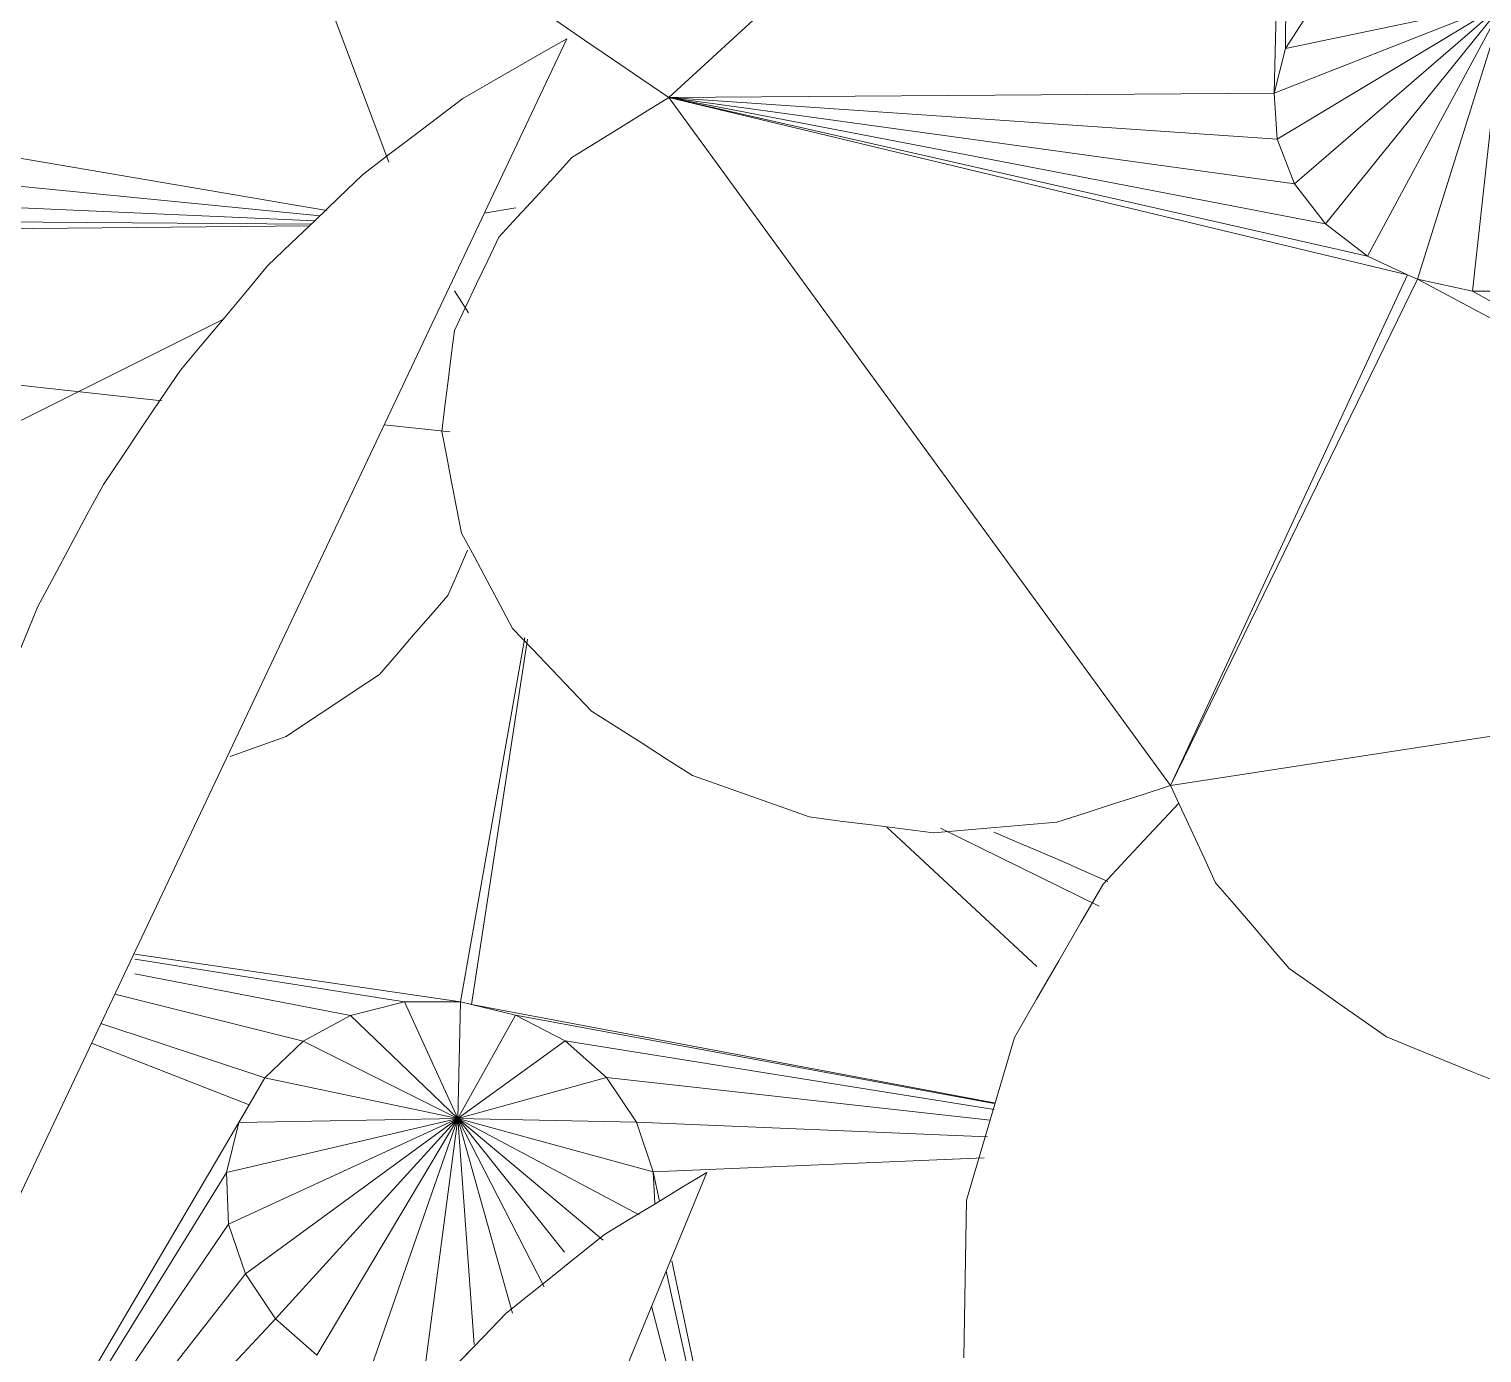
# Model space of a CAD drawing. Header units: metres. Extents: x -18.34 to -13.25, y -25.49 to -16.26.
# Drawn here: x -14.9954 to -14.939, y -21.2182 to -21.1668 of the extents above; entities that cross this region are included whole.
import ezdxf

# ---------------------------------------------------------------- set-up
doc = ezdxf.new("R2010")
doc.units = ezdxf.units.M
doc.layers.add('Importações nas famílias', color=7, linetype='Continuous', lineweight=5)
doc.layers.add('Vegetação', color=7, linetype='Continuous', lineweight=5)

# ---------------------------------------------------------------- blocks, each defined once
blk = doc.blocks.new('Planta_pergolado_12200 - plantas pergolado_skp_Component_17-V3458-Pavimento 02 - Executivo')
at = {"layer": 'Importações nas famílias', "color": 9}
for p, q in [((0.111017, 0.153743), (0.111603, 0.152834)), ((0.113591, 0.138027), (0.113419, 0.137343)), ((0.107808, 0.132036), (0.110336, 0.129133)), ((0.110336, 0.129133), (0.10776, 0.128901)), ((0.107768, 0.128828), (0.110336, 0.129133)), ((0.107789, 0.128634), (0.110336, 0.129133)), ((0.110336, 0.129133), (0.107824, 0.12831)), ((0.110336, 0.129133), (0.107872, 0.12787)), ((0.107926, 0.127365), (0.110336, 0.129133)), ((0.10798, 0.126872), (0.110336, 0.129133)), ((0.109365, 0.124409), (0.110336, 0.129133)), ((0.112937, 0.127172), (0.113485, 0.126432)), ((0.106372, 0.109848), (0.107835, 0.116966))]:
    blk.add_line(p, q, dxfattribs=at)
at = {"layer": 'Importações nas famílias', "color": 9, "flags": 128}
for points in [[(0.111603, 0.152834), (0.111999, 0.151696), (0.112395, 0.150559), (0.11279, 0.149421), (0.113186, 0.148283)], [(0.113186, 0.148283), (0.113356, 0.147013), (0.113527, 0.145743), (0.113697, 0.144472), (0.113868, 0.143202)], [(0.113868, 0.143202), (0.113798, 0.141909), (0.113729, 0.140615), (0.11366, 0.139321), (0.113591, 0.138027)], [(0.111387, 0.131226), (0.111357, 0.131166), (0.110847, 0.130149), (0.110336, 0.129133)], [(0.110336, 0.129133), (0.110986, 0.128642), (0.111636, 0.128152), (0.112287, 0.127662), (0.112937, 0.127172)], [(0.096663, 0.079962), (0.095997, 0.079526), (0.095332, 0.07909)], [(0.095332, 0.07909), (0.094617, 0.078942), (0.093903, 0.078793)]]:
    blk.add_lwpolyline(points, dxfattribs=at)
blk = doc.blocks.new('Planta_pergolado_12200 - plantas pergolado_skp_Component_16-V3459-Pavimento 02 - Executivo')
blk.add_blockref('Planta_pergolado_12200 - plantas pergolado_skp_Component_17-V3458-Pavimento 02 - Executivo', (0, 0))
blk = doc.blocks.new('Planta_pergolado_12200 - plantas pergolado_skp_-V3474-Pavimento 02 - Executivo')
blk.add_blockref('Planta_pergolado_12200 - plantas pergolado_skp_Component_16-V3459-Pavimento 02 - Executivo', (0, 0))
blk = doc.blocks.new('Planta_pergolado_12200 - plantas pergolado_skp_-V3475-Pavimento 02 - Executivo')
at = {"rotation": 89.9999999999999}
blk.add_blockref('Planta_pergolado_12200 - plantas pergolado_skp_-V3474-Pavimento 02 - Executivo', (0.696245, 0.01573), dxfattribs=at)
blk = doc.blocks.new('Planta_pergolado_12200 - plantas pergolado_skp_Component_12-V3552-Pavimento 02 - Executivo')
at = {"layer": 'Importações nas famílias', "color": 9}
blk.add_line((0.160862, 0.054388), (0.163065, 0.06044), dxfattribs=at)
at = {"layer": 'Importações nas famílias', "color": 9, "flags": 128}
for points in [[(0.161325, 0.05809), (0.161594, 0.058944), (0.161862, 0.059797), (0.162131, 0.060651)], [(0.160803, 0.056334), (0.161064, 0.057212), (0.161325, 0.05809)]]:
    blk.add_lwpolyline(points, dxfattribs=at)
blk = doc.blocks.new('Planta_pergolado_12200 - plantas pergolado_skp_Component_16-V3554-Pavimento 02 - Executivo')
blk.add_blockref('Planta_pergolado_12200 - plantas pergolado_skp_Component_12-V3552-Pavimento 02 - Executivo', (0, 0))
blk = doc.blocks.new('Planta_pergolado_12200 - plantas pergolado_skp_-V3559-Pavimento 02 - Executivo')
blk.add_blockref('Planta_pergolado_12200 - plantas pergolado_skp_Component_16-V3554-Pavimento 02 - Executivo', (0, 0))
blk = doc.blocks.new('Planta_pergolado_12200 - plantas pergolado_skp_-V3560-Pavimento 02 - Executivo')
at = {"rotation": 89.9999999999999}
blk.add_blockref('Planta_pergolado_12200 - plantas pergolado_skp_-V3559-Pavimento 02 - Executivo', (0.696245, 0.01573), dxfattribs=at)
blk = doc.blocks.new('Planta_pergolado_12200 - plantas pergolado_skp_Component_17-V3690-Pavimento 02 - Executivo')
at = {"layer": 'Importações nas famílias', "color": 9}
for p, q in [((0.078538, 0.199957), (0.076419, 0.178978)), ((0.078974, 0.200129), (0.076486, 0.179029)), ((0.077543, 0.198329), (0.07628, 0.178864)), ((0.076263, 0.197081), (0.076084, 0.178693)), ((0.080191, 0.181768), (0.090005, 0.197014)), ((0.074784, 0.196298), (0.075861, 0.178484)), ((0.073879, 0.176428), (0.05111, 0.187879)), ((0.079009, 0.172952), (0.078269, 0.173548)), ((0.075342, 0.172775), (0.07503, 0.171646))]:
    blk.add_line(p, q, dxfattribs=at)
at = {"layer": 'Importações nas famílias', "color": 9, "flags": 128}
for points in [[(0.096, 0.179823), (0.095524, 0.178854), (0.095048, 0.177884)], [(0.095048, 0.177884), (0.094396, 0.177101), (0.093744, 0.176319), (0.093093, 0.175536), (0.092441, 0.174753)], [(0.092441, 0.174753), (0.091659, 0.174212), (0.090877, 0.17367), (0.090094, 0.173128), (0.089312, 0.172586)], [(0.089312, 0.172586), (0.088452, 0.172321), (0.087593, 0.172057)]]:
    blk.add_lwpolyline(points, dxfattribs=at)
blk = doc.blocks.new('Planta_pergolado_12200 - plantas pergolado_skp_Component_16-V3691-Pavimento 02 - Executivo')
blk.add_blockref('Planta_pergolado_12200 - plantas pergolado_skp_Component_17-V3690-Pavimento 02 - Executivo', (0, 0))
blk = doc.blocks.new('Planta_pergolado_12200 - plantas pergolado_skp_Component_12-V271-Pavimento 02 - Executivo')
at = {"layer": 'Importações nas famílias', "color": 9}
for p, q in [((0.152486, 0.144338), (0.184209, 0.126916)), ((0.186452, 0.129541), (0.186009, 0.130285))]:
    blk.add_line(p, q, dxfattribs=at)
at = {"layer": 'Importações nas famílias', "color": 9, "flags": 128}
for points in [[(0.155929, 0.1448), (0.155068, 0.144684), (0.154207, 0.144569), (0.153347, 0.144453), (0.152486, 0.144338)], [(0.159582, 0.144799), (0.158669, 0.144799), (0.157755, 0.144799), (0.156842, 0.144799), (0.155929, 0.1448)], [(0.16336, 0.144334), (0.162416, 0.14445), (0.161471, 0.144566), (0.160527, 0.144682), (0.159582, 0.144799)], [(0.167175, 0.143418), (0.166221, 0.143647), (0.165267, 0.143876), (0.164314, 0.144105), (0.16336, 0.144334)], [(0.170936, 0.14207), (0.169995, 0.142407), (0.169055, 0.142744), (0.168115, 0.143081), (0.167175, 0.143418)], [(0.174555, 0.140324), (0.17365, 0.140761), (0.172745, 0.141197), (0.17184, 0.141634), (0.170936, 0.14207)], [(0.177948, 0.138219), (0.1771, 0.138746), (0.176251, 0.139272), (0.175403, 0.139798), (0.174555, 0.140324)], [(0.181035, 0.135806), (0.180263, 0.136409), (0.179491, 0.137013), (0.178719, 0.137616), (0.177948, 0.138219)], [(0.183743, 0.13314), (0.183066, 0.133807), (0.182389, 0.134473), (0.181712, 0.13514), (0.181035, 0.135806)], [(0.186009, 0.130285), (0.185442, 0.130999), (0.184876, 0.131713), (0.184309, 0.132427), (0.183743, 0.13314)]]:
    blk.add_lwpolyline(points, dxfattribs=at)
blk = doc.blocks.new('Planta_pergolado_12200 - plantas pergolado_skp_Component_16-V3709-Pavimento 02 - Executivo')
blk.add_blockref('Planta_pergolado_12200 - plantas pergolado_skp_Component_12-V271-Pavimento 02 - Executivo', (0, 0))
blk = doc.blocks.new('Planta_pergolado_12200 - plantas pergolado_skp_Component_12-V3718-Pavimento 02 - Executivo')
at = {"layer": 'Importações nas famílias', "color": 9}
for p, q in [((0.160527, 0.144682), (0.159582, 0.144799)), ((0.161471, 0.144566), (0.160831, 0.144645))]:
    blk.add_line(p, q, dxfattribs=at)
at = {"layer": 'Importações nas famílias', "color": 9, "flags": 128}
for points in [[(0.155929, 0.1448), (0.155068, 0.144684), (0.154207, 0.144569)], [(0.157415, 0.144799), (0.156842, 0.144799), (0.155929, 0.1448)], [(0.159582, 0.144799), (0.158669, 0.144799), (0.157755, 0.144799)], [(0.16336, 0.144334), (0.162416, 0.14445), (0.161613, 0.144549)], [(0.166952, 0.143471), (0.166221, 0.143647), (0.165267, 0.143876), (0.164314, 0.144105), (0.16336, 0.144334)]]:
    blk.add_lwpolyline(points, dxfattribs=at)
blk = doc.blocks.new('Planta_pergolado_12200 - plantas pergolado_skp_Component_16-V3720-Pavimento 02 - Executivo')
blk.add_blockref('Planta_pergolado_12200 - plantas pergolado_skp_Component_12-V3718-Pavimento 02 - Executivo', (0, 0))
blk = doc.blocks.new('Planta_pergolado_12200 - plantas pergolado_skp_-V3721-Pavimento 02 - Executivo')
for name in ['Planta_pergolado_12200 - plantas pergolado_skp_Component_16-V3709-Pavimento 02 - Executivo', 'Planta_pergolado_12200 - plantas pergolado_skp_Component_16-V3720-Pavimento 02 - Executivo']:
    blk.add_blockref(name, (0, 0))
blk = doc.blocks.new('Planta_pergolado_12200 - plantas pergolado_skp_-V3722-Pavimento 02 - Executivo')
at = {"layer": 'Importações nas famílias', "color": 9}
for p, q in [((0.083393, 0.183695), (0.083393, 0.200322)), ((0.083393, 0.173157), (0.083393, 0.175566))]:
    blk.add_line(p, q, dxfattribs=at)
blk.add_blockref('Planta_pergolado_12200 - plantas pergolado_skp_Component_16-V3691-Pavimento 02 - Executivo', (0, 0))
at = {"xscale": 1.254472261797389, "yscale": 1.254472261797389, "zscale": 1.254472261797389, "rotation": 44.99999999999149}
blk.add_blockref('Planta_pergolado_12200 - plantas pergolado_skp_-V3721-Pavimento 02 - Executivo', (0.101937, -0.102346), dxfattribs=at)
blk = doc.blocks.new('Planta_pergolado_12200 - plantas pergolado_skp_-V3781-Pavimento 02 - Executivo')
at = {"rotation": 89.9999999999999}
blk.add_blockref('Planta_pergolado_12200 - plantas pergolado_skp_-V3722-Pavimento 02 - Executivo', (0.274037, 0.01573), dxfattribs=at)
blk = doc.blocks.new('Planta_pergolado_12200 - plantas pergolado_skp_Component_12-V2035-Pavimento 02 - Executivo')
at = {"layer": 'Importações nas famílias', "color": 9}
blk.add_line((-0.174686, -0.237032), (-0.225091, -0.260876), dxfattribs=at)
at = {"layer": 'Importações nas famílias', "color": 9, "flags": 128}
for points in [[(-0.177005, -0.241065), (-0.176425, -0.240057), (-0.175845, -0.239049), (-0.175266, -0.23804), (-0.174686, -0.237032)], [(-0.179973, -0.244971), (-0.179231, -0.243995), (-0.178489, -0.243018), (-0.177747, -0.242041), (-0.177005, -0.241065)], [(-0.183521, -0.248659), (-0.182634, -0.247737), (-0.181747, -0.246815), (-0.18086, -0.245893), (-0.179973, -0.244971)], [(-0.187567, -0.252043), (-0.186555, -0.251197), (-0.185544, -0.250351), (-0.184533, -0.249505), (-0.183521, -0.248659)], [(-0.192014, -0.255043), (-0.190902, -0.254293), (-0.18979, -0.253543), (-0.188678, -0.252793), (-0.187567, -0.252043)], [(-0.196759, -0.257589), (-0.195573, -0.256952), (-0.194386, -0.256316), (-0.1932, -0.25568), (-0.192014, -0.255043)], [(-0.20169, -0.25962), (-0.200457, -0.259113), (-0.199224, -0.258605), (-0.197992, -0.258097), (-0.196759, -0.257589)], [(-0.206692, -0.26109), (-0.205441, -0.260723), (-0.204191, -0.260355), (-0.20294, -0.259988), (-0.20169, -0.25962)], [(-0.225091, -0.260876), (-0.224057, -0.261121), (-0.223023, -0.261366), (-0.22199, -0.261611), (-0.220956, -0.261856)], [(-0.211647, -0.261964), (-0.210408, -0.261746), (-0.209169, -0.261527), (-0.207931, -0.261309), (-0.206692, -0.26109)], [(-0.220956, -0.261856), (-0.219827, -0.261947), (-0.218697, -0.262039), (-0.217568, -0.26213), (-0.216439, -0.262221)], [(-0.216439, -0.262221), (-0.215241, -0.262157), (-0.214043, -0.262093), (-0.212845, -0.262029), (-0.211647, -0.261964)]]:
    blk.add_lwpolyline(points, dxfattribs=at)
blk = doc.blocks.new('Planta_pergolado_12200 - plantas pergolado_skp_Component_16-V3932-Pavimento 02 - Executivo')
at = {"extrusion": (0, 0, -1), "zscale": -1, "rotation": 180}
blk.add_blockref('Planta_pergolado_12200 - plantas pergolado_skp_Component_12-V2035-Pavimento 02 - Executivo', (0, 0), dxfattribs=at)
blk = doc.blocks.new('Planta_pergolado_12200 - plantas pergolado_skp_-V3951-Pavimento 02 - Executivo')
blk.add_blockref('Planta_pergolado_12200 - plantas pergolado_skp_Component_16-V3932-Pavimento 02 - Executivo', (0, 0))
blk = doc.blocks.new('Planta_pergolado_12200 - plantas pergolado_skp_-V3952-Pavimento 02 - Executivo')
blk.add_blockref('Planta_pergolado_12200 - plantas pergolado_skp_-V3951-Pavimento 02 - Executivo', (0, 0))
blk = doc.blocks.new('Planta_pergolado_12200 - plantas pergolado_skp_-V4061-Pavimento 02 - Executivo')
blk.add_blockref('Planta_pergolado_12200 - plantas pergolado_skp_-V3952-Pavimento 02 - Executivo', (0, 0))
blk = doc.blocks.new('Planta_pergolado_12200 - plantas pergolado_skp_Component_17-V4067-Pavimento 02 - Executivo')
at = {"layer": 'Importações nas famílias', "color": 9}
for p, q in [((-0.176971, 0.233065), (-0.203721, 0.213559)), ((-0.183859, 0.20435), (-0.176971, 0.233065)), ((-0.183143, 0.20591), (-0.176971, 0.233065)), ((-0.181877, 0.20754), (-0.176971, 0.233065)), ((-0.180325, 0.208736), (-0.176971, 0.233065)), ((-0.178594, 0.209418), (-0.176971, 0.233065)), ((-0.176971, 0.233065), (-0.154883, 0.208996)), ((-0.176802, 0.209538), (-0.176971, 0.233065)), ((-0.203721, 0.213559), (-0.198165, 0.177435)), ((-0.184039, 0.203958), (-0.203721, 0.213559)), ((-0.203721, 0.213559), (-0.183859, 0.20435)), ((-0.178594, 0.209418), (-0.176802, 0.209538)), ((-0.154883, 0.208996), (-0.176802, 0.209538)), ((-0.175072, 0.209089), (-0.176802, 0.209538)), ((-0.173284, 0.200591), (-0.176802, 0.209538)), ((-0.180325, 0.208736), (-0.178594, 0.209418)), ((-0.173284, 0.200591), (-0.178594, 0.209418)), ((-0.173519, 0.2081), (-0.175072, 0.209089)), ((-0.175072, 0.209089), (-0.154883, 0.208996)), ((-0.173284, 0.200591), (-0.175072, 0.209089)), ((-0.181877, 0.20754), (-0.180325, 0.208736)), ((-0.173284, 0.200591), (-0.180325, 0.208736)), ((-0.183143, 0.20591), (-0.181877, 0.20754)), ((-0.173284, 0.200591), (-0.181877, 0.20754)), ((-0.183859, 0.20435), (-0.183143, 0.20591)), ((-0.173284, 0.200591), (-0.183143, 0.20591)), ((-0.198165, 0.177435), (-0.184039, 0.203958)), ((-0.184502, 0.201816), (-0.184039, 0.203958)), ((-0.184039, 0.203958), (-0.183859, 0.20435)), ((-0.173284, 0.200591), (-0.184039, 0.203958)), ((-0.198165, 0.177435), (-0.184502, 0.201816)), ((-0.173284, 0.200591), (-0.184502, 0.201816)), ((-0.184502, 0.199631), (-0.184502, 0.201816))]:
    blk.add_line(p, q, dxfattribs=at)
at = {"layer": 'Importações nas famílias', "color": 9, "flags": 128}
for points in [[(-0.193903, 0.241119), (-0.192915, 0.241312), (-0.191927, 0.241505), (-0.190939, 0.241698), (-0.189951, 0.241891)], [(-0.189951, 0.241891), (-0.18897, 0.241767), (-0.187989, 0.241644), (-0.187008, 0.24152), (-0.186026, 0.241396)], [(-0.186026, 0.241396), (-0.185119, 0.240965), (-0.184211, 0.240533), (-0.183304, 0.240101), (-0.182396, 0.239669)], [(-0.197612, 0.239134), (-0.196685, 0.239631), (-0.195758, 0.240127), (-0.19483, 0.240623), (-0.193903, 0.241119)], [(-0.182396, 0.239669), (-0.181624, 0.238959), (-0.180852, 0.238249), (-0.180079, 0.237538), (-0.179307, 0.236828)], [(-0.200826, 0.236071), (-0.200023, 0.236837), (-0.199219, 0.237603), (-0.198416, 0.238368), (-0.197612, 0.239134)], [(-0.176971, 0.233065), (-0.176227, 0.234156), (-0.175483, 0.235248), (-0.17474, 0.236339), (-0.173996, 0.23743)], [(-0.179307, 0.236828), (-0.178723, 0.235887), (-0.178139, 0.234946), (-0.177555, 0.234006), (-0.176971, 0.233065)], [(-0.203326, 0.232138), (-0.202701, 0.233121), (-0.202076, 0.234104), (-0.201451, 0.235088), (-0.200826, 0.236071)], [(-0.204941, 0.227604), (-0.204538, 0.228737), (-0.204134, 0.229871), (-0.20373, 0.231004), (-0.203326, 0.232138)], [(-0.205562, 0.222777), (-0.205407, 0.223983), (-0.205252, 0.22519), (-0.205097, 0.226397), (-0.204941, 0.227604)], [(-0.205146, 0.217986), (-0.20525, 0.219184), (-0.205354, 0.220381), (-0.205458, 0.221579), (-0.205562, 0.222777)], [(-0.203721, 0.213559), (-0.204077, 0.214666), (-0.204433, 0.215773), (-0.204789, 0.216879), (-0.205146, 0.217986)], [(-0.207499, 0.211808), (-0.206555, 0.212246), (-0.20561, 0.212683), (-0.204665, 0.213121), (-0.203721, 0.213559)], [(-0.210831, 0.208946), (-0.209998, 0.209661), (-0.209165, 0.210377), (-0.208332, 0.211093), (-0.207499, 0.211808)], [(-0.213489, 0.205167), (-0.212825, 0.206112), (-0.21216, 0.207056), (-0.211496, 0.208001), (-0.210831, 0.208946)], [(-0.215292, 0.200729), (-0.214842, 0.201839), (-0.214391, 0.202948), (-0.21394, 0.204058), (-0.213489, 0.205167)]]:
    blk.add_lwpolyline(points, dxfattribs=at)
blk = doc.blocks.new('Planta_pergolado_12200 - plantas pergolado_skp_Component_16-V4068-Pavimento 02 - Executivo')
blk.add_blockref('Planta_pergolado_12200 - plantas pergolado_skp_Component_17-V4067-Pavimento 02 - Executivo', (0, 0))
blk = doc.blocks.new('Planta_pergolado_12200 - plantas pergolado_skp_Component_17-V4085-Pavimento 02 - Executivo')
at = {"layer": 'Importações nas famílias', "color": 9}
for p, q in [((-0.229117, 0.257009), (-0.216126, 0.249372)), ((-0.229117, 0.256647), (-0.218762, 0.25026)), ((-0.229715, 0.25626), (-0.220769, 0.250173)), ((-0.216126, 0.249372), (-0.213731, 0.255502)), ((-0.215083, 0.248762), (-0.212964, 0.25514)), ((-0.229117, 0.254552), (-0.222707, 0.249524)), ((-0.213662, 0.247279), (-0.211828, 0.254602)), ((-0.212656, 0.245431), (-0.211043, 0.253822)), ((-0.210474, 0.253822), (-0.212133, 0.243343)), ((-0.210274, 0.253822), (-0.21213, 0.241159)), ((-0.229117, 0.252711), (-0.224444, 0.248356)), ((-0.220769, 0.250173), (-0.218762, 0.25026)), ((-0.216664, 0.241258), (-0.218762, 0.25026)), ((-0.218762, 0.25026), (-0.216823, 0.249779)), ((-0.222707, 0.249524), (-0.220769, 0.250173)), ((-0.220769, 0.250173), (-0.216664, 0.241258)), ((-0.216823, 0.249779), (-0.216664, 0.241258)), ((-0.216596, 0.249647), (-0.216126, 0.249372)), ((-0.224444, 0.248356), (-0.222707, 0.249524)), ((-0.222707, 0.249524), (-0.216664, 0.241258)), ((-0.216126, 0.249372), (-0.215083, 0.248762)), ((-0.216664, 0.241258), (-0.215083, 0.248762)), ((-0.215083, 0.248762), (-0.213662, 0.247279)), ((-0.225012, 0.247712), (-0.224444, 0.248356)), ((-0.216664, 0.241258), (-0.224444, 0.248356)), ((-0.225861, 0.246749), (-0.225012, 0.247712)), ((-0.216664, 0.241258), (-0.213662, 0.247279)), ((-0.213662, 0.247279), (-0.212656, 0.245431)), ((-0.225861, 0.246749), (-0.216664, 0.241258)), ((-0.216664, 0.241258), (-0.212656, 0.245431)), ((-0.212656, 0.245431), (-0.212133, 0.243343)), ((-0.216664, 0.241258), (-0.226862, 0.244814)), ((-0.216664, 0.241258), (-0.212133, 0.243343)), ((-0.212133, 0.243343), (-0.21213, 0.241159)), ((-0.216664, 0.241258), (-0.227379, 0.242681)), ((-0.216664, 0.241258), (-0.225444, 0.240634)), ((-0.224225, 0.239144), (-0.216664, 0.241258)), ((-0.216664, 0.241258), (-0.223206, 0.237912)), ((-0.216664, 0.241258), (-0.221863, 0.237118)), ((-0.216664, 0.241258), (-0.221391, 0.235609)), ((-0.216664, 0.241258), (-0.22041, 0.234213)), ((-0.216664, 0.241258), (-0.21874, 0.233667)), ((-0.216664, 0.241258), (-0.216802, 0.234316)), ((-0.216664, 0.241258), (-0.215065, 0.235484)), ((-0.216664, 0.241258), (-0.213648, 0.237091)), ((-0.216664, 0.241258), (-0.212647, 0.239026)), ((-0.216664, 0.241258), (-0.21213, 0.241159)), ((-0.21213, 0.241159), (-0.212234, 0.24073)), ((-0.21213, 0.241159), (-0.197964, 0.238663)), ((-0.212234, 0.24073), (-0.216047, 0.220416)), ((-0.212234, 0.24073), (-0.212647, 0.239026)), ((-0.198027, 0.238559), (-0.212234, 0.24073)), ((-0.212647, 0.239026), (-0.216078, 0.220416)), ((-0.212647, 0.239026), (-0.213648, 0.237091)), ((-0.213648, 0.237091), (-0.216307, 0.220416)), ((-0.213648, 0.237091), (-0.215065, 0.235484)), ((-0.215065, 0.235484), (-0.216802, 0.234316)), ((-0.215065, 0.235484), (-0.216732, 0.220569)), ((-0.216802, 0.234316), (-0.21874, 0.233667)), ((-0.216802, 0.234316), (-0.217379, 0.220671)), ((-0.223964, 0.233731), (-0.23279, 0.231453)), ((-0.219962, 0.233613), (-0.21874, 0.233667)), ((-0.219874, 0.233429), (-0.21874, 0.233667)), ((-0.21874, 0.233667), (-0.218191, 0.2208)), ((-0.222601, 0.233168), (-0.23279, 0.230909)), ((-0.23279, 0.230724), (-0.222197, 0.232943)), ((-0.210751, 0.218756), (-0.205337, 0.224592))]:
    blk.add_line(p, q, dxfattribs=at)
blk = doc.blocks.new('Planta_pergolado_12200 - plantas pergolado_skp_Component_16-V4086-Pavimento 02 - Executivo')
blk.add_blockref('Planta_pergolado_12200 - plantas pergolado_skp_Component_17-V4085-Pavimento 02 - Executivo', (0, 0))
blk = doc.blocks.new('Planta_pergolado_12200 - plantas pergolado_skp_Component_17-V4098-Pavimento 02 - Executivo')
at = {"layer": 'Importações nas famílias', "color": 9, "flags": 128}
for points in [[(-0.225966, 0.221601), (-0.224433, 0.221573), (-0.222899, 0.221545), (-0.221365, 0.221517), (-0.219831, 0.221489)], [(-0.219831, 0.221489), (-0.218252, 0.221024), (-0.216673, 0.220559), (-0.215094, 0.220094), (-0.213515, 0.219629)], [(-0.213515, 0.219629), (-0.212026, 0.218767), (-0.210536, 0.217905), (-0.209047, 0.217043), (-0.207558, 0.216181)], [(-0.207558, 0.216181), (-0.206286, 0.214995), (-0.205014, 0.21381), (-0.204405, 0.213242)]]:
    blk.add_lwpolyline(points, dxfattribs=at)
blk = doc.blocks.new('Planta_pergolado_12200 - plantas pergolado_skp_Component_16-V4099-Pavimento 02 - Executivo')
blk.add_blockref('Planta_pergolado_12200 - plantas pergolado_skp_Component_17-V4098-Pavimento 02 - Executivo', (0, 0))
blk = doc.blocks.new('Planta_pergolado_12200 - plantas pergolado_skp_-V4106-Pavimento 02 - Executivo')
blk.add_blockref('Planta_pergolado_12200 - plantas pergolado_skp_Component_16-V4099-Pavimento 02 - Executivo', (0, 0))
blk = doc.blocks.new('Planta_pergolado_12200 - plantas pergolado_skp_-V4107-Pavimento 02 - Executivo')
for name in ['Planta_pergolado_12200 - plantas pergolado_skp_Component_16-V4086-Pavimento 02 - Executivo', 'Planta_pergolado_12200 - plantas pergolado_skp_-V4106-Pavimento 02 - Executivo', 'Planta_pergolado_12200 - plantas pergolado_skp_Component_16-V4068-Pavimento 02 - Executivo']:
    blk.add_blockref(name, (0, 0))
blk = doc.blocks.new('Planta_pergolado_12200 - plantas pergolado_skp_-V4293-Pavimento 02 - Executivo')
blk.add_blockref('Planta_pergolado_12200 - plantas pergolado_skp_-V4107-Pavimento 02 - Executivo', (0, 0))
blk = doc.blocks.new('Planta_pergolado_12200 - Planta_pergolado_12200-V4294-Pavimento 02 - Executivo')
for name in ['Planta_pergolado_12200 - plantas pergolado_skp_-V4293-Pavimento 02 - Executivo', 'Planta_pergolado_12200 - plantas pergolado_skp_-V4061-Pavimento 02 - Executivo']:
    blk.add_blockref(name, (0, 0))
at = {"xscale": 1.068436298615139, "yscale": 1.068436298615139, "zscale": 1.068436298615139, "rotation": 83.79999999999607}
for name, p in [('Planta_pergolado_12200 - plantas pergolado_skp_-V3475-Pavimento 02 - Executivo', (-0.167087, -0.38397)), ('Planta_pergolado_12200 - plantas pergolado_skp_-V3560-Pavimento 02 - Executivo', (-0.091864, -0.479646))]:
    blk.add_blockref(name, p, dxfattribs=at)
at = {"extrusion": (0, 0, -1), "xscale": 1.068436298615139, "yscale": 1.068436298615139, "zscale": 1.068436298615139, "rotation": 276.200000000004}
blk.add_blockref('Planta_pergolado_12200 - plantas pergolado_skp_-V3781-Pavimento 02 - Executivo', (0.073046, 0.337289), dxfattribs=at)

msp = doc.modelspace()

# ---------------------------------------------------------------- block references
at = {"layer": 'Vegetação', "color": 9, "rotation": 89.99999999999997}
msp.add_blockref('Planta_pergolado_12200 - Planta_pergolado_12200-V4294-Pavimento 02 - Executivo', (-14.737518, -20.992449), dxfattribs=at)

doc.saveas('drawing.dxf')
